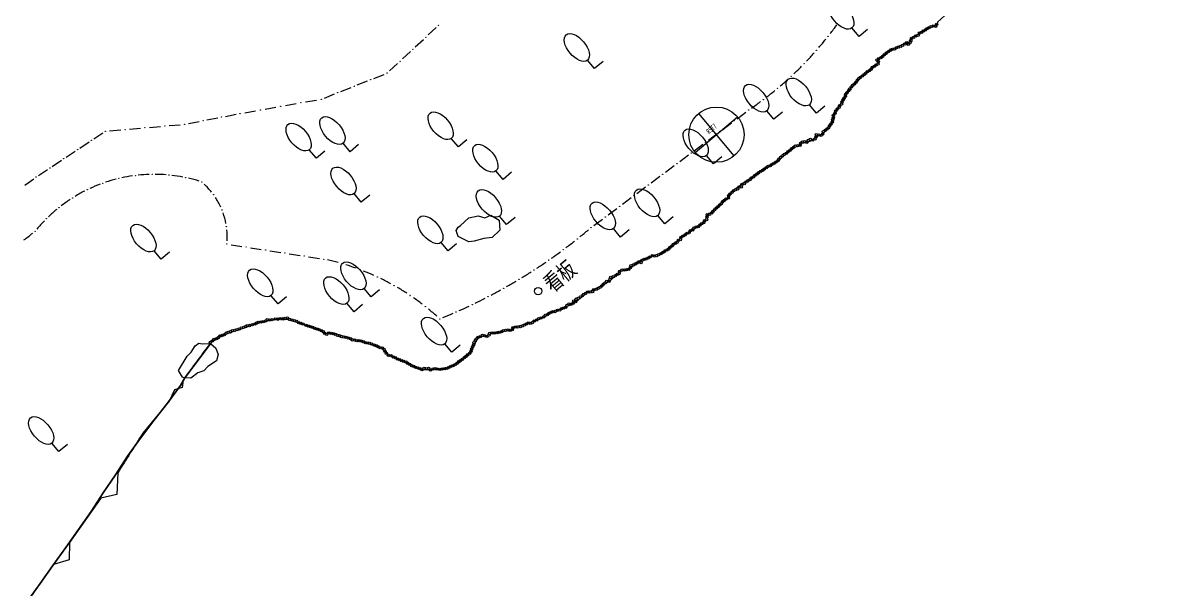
# Model space of a CAD drawing. Header units: metres. Extents: x -10443 to -4073, y -33280 to -26846.
# Drawn here: x -7285.2 to -7232.8, y -29082.1 to -29056.5 of the extents above; entities that cross this region are included whole.
import ezdxf
from ezdxf.enums import TextEntityAlignment as Align

# ---------------------------------------------------------------- set-up
doc = ezdxf.new("R2010")
doc.units = ezdxf.units.M
doc.header["$MEASUREMENT"] = 0
doc.linetypes.add('CONTINUOUS_1', pattern=[0])
doc.linetypes.add('CONTINUOUS_2', pattern=[0])
doc.layers.add('R6護岸構造(不明)', color=224, linetype='CONTINUOUS')
doc.layers.add('R6護岸構造(石組・玉石空洞有)', color=4, linetype='CONTINUOUS')
for name, color, linetype, lineweight in [('園路', 241, 'CONTINUOUS_2', 18), ('基準点', 254, 'CONTINUOUS_2', 18), ('木', 254, 'CONTINUOUS_2', 18), ('木材', 241, 'CONTINUOUS_2', 18), ('構造物', 241, 'CONTINUOUS_2', 18), ('石', 241, 'CONTINUOUS_2', 18), ('護岸', 241, 'CONTINUOUS_2', 18)]:
    doc.layers.add(name, color=color, linetype=linetype, lineweight=lineweight)
doc.layers.add('非表示', color=7, linetype='CONTINUOUS', lineweight=0, plot=False)
doc.styles.add('MS Gothic', font='MS Gothic.ttf')

msp = doc.modelspace()

# ---------------------------------------------------------------- hatches: boundary and pattern name
at = {"layer": '園路', "linetype": 'CONTINUOUS_1', "lineweight": 18}
for points in [[(-7266.358, -29056.585, 1), (-7266.373, -29056.585, 1)], [(-7266.941, -29057.127, 1), (-7266.956, -29057.127, 1)], [(-7248.734, -29057.093, 1), (-7248.749, -29057.093, 1)], [(-7267.525, -29057.67, 1), (-7267.54, -29057.67, 1)], [(-7249.26, -29057.722, 1), (-7249.275, -29057.722, 1)], [(-7268.108, -29058.213, 1), (-7268.123, -29058.213, 1)], [(-7249.818, -29058.324, 1), (-7249.833, -29058.324, 1)], [(-7268.691, -29058.755, 1), (-7268.706, -29058.755, 1)], [(-7250.405, -29058.897, 1), (-7250.42, -29058.897, 1)], [(-7270.182, -29059.345, 1), (-7270.197, -29059.345, 1)], [(-7269.436, -29059.05, 1), (-7269.451, -29059.05, 1)], [(-7251.02, -29059.439, 1), (-7251.035, -29059.439, 1)], [(-7271.672, -29059.935, 1), (-7271.687, -29059.935, 1)], [(-7270.927, -29059.64, 1), (-7270.942, -29059.64, 1)], [(-7251.662, -29059.95, 1), (-7251.677, -29059.95, 1)], [(-7274.43, -29060.423, 1), (-7274.445, -29060.423, 1)], [(-7273.511, -29060.26, 1), (-7273.526, -29060.26, 1)], [(-7272.592, -29060.098, 1), (-7272.607, -29060.098, 1)], [(-7252.329, -29060.428, 1), (-7252.344, -29060.428, 1)], [(-7277.853, -29061.07, 1), (-7277.868, -29061.07, 1)], [(-7277.018, -29060.908, 1), (-7277.033, -29060.908, 1)], [(-7276.184, -29060.747, 1), (-7276.199, -29060.747, 1)], [(-7275.349, -29060.586, 1), (-7275.364, -29060.586, 1)], [(-7252.977, -29060.912, 1), (-7252.992, -29060.912, 1)], [(-7281.449, -29061.386, 1), (-7281.464, -29061.386, 1)], [(-7280.55, -29061.307, 1), (-7280.565, -29061.307, 1)], [(-7279.651, -29061.228, 1), (-7279.666, -29061.228, 1)], [(-7278.752, -29061.149, 1), (-7278.767, -29061.149, 1)], [(-7253.626, -29061.396, 1), (-7253.641, -29061.396, 1)], [(-7282.074, -29061.801, 1), (-7282.089, -29061.801, 1)], [(-7254.275, -29061.879, 1), (-7254.29, -29061.879, 1)], [(-7283.326, -29062.63, 1), (-7283.341, -29062.63, 1)], [(-7282.7, -29062.216, 1), (-7282.715, -29062.216, 1)], [(-7254.924, -29062.363, 1), (-7254.939, -29062.363, 1)], [(-7283.952, -29063.045, 1), (-7283.967, -29063.045, 1)], [(-7255.573, -29062.847, 1), (-7255.588, -29062.847, 1)], [(-7284.578, -29063.46, 1), (-7284.593, -29063.46, 1)], [(-7280.83, -29063.523, 1), (-7280.845, -29063.523, 1)], [(-7280.081, -29063.389, 1), (-7280.096, -29063.389, 1)], [(-7279.323, -29063.337, 1), (-7279.338, -29063.337, 1)], [(-7278.564, -29063.369, 1), (-7278.579, -29063.369, 1)], [(-7277.813, -29063.484, 1), (-7277.828, -29063.484, 1)], [(-7277.078, -29063.681, 1), (-7277.093, -29063.681, 1)], [(-7256.221, -29063.331, 1), (-7256.236, -29063.331, 1)], [(-7282.259, -29064.032, 1), (-7282.274, -29064.032, 1)], [(-7281.558, -29063.738, 1), (-7281.573, -29063.738, 1)], [(-7256.87, -29063.815, 1), (-7256.885, -29063.815, 1)], [(-7282.924, -29064.401, 1), (-7282.939, -29064.401, 1)], [(-7276.547, -29064.259, 1), (-7276.562, -29064.259, 1)], [(-7257.519, -29064.299, 1), (-7257.534, -29064.299, 1)], [(-7283.544, -29064.841, 1), (-7283.559, -29064.841, 1)], [(-7276.168, -29064.946, 1), (-7276.183, -29064.946, 1)], [(-7258.817, -29065.266, 1), (-7258.832, -29065.266, 1)], [(-7258.168, -29064.782, 1), (-7258.183, -29064.782, 1)], [(-7284.112, -29065.346, 1), (-7284.127, -29065.346, 1)], [(-7275.964, -29065.705, 1), (-7275.979, -29065.705, 1)], [(-7259.466, -29065.75, 1), (-7259.481, -29065.75, 1)], [(-7284.621, -29065.91, 1), (-7284.636, -29065.91, 1)], [(-7260.085, -29066.26, 1), (-7260.1, -29066.26, 1)], [(-7275.947, -29066.49, 1), (-7275.962, -29066.49, 1)], [(-7275.07, -29066.627, 1), (-7275.085, -29066.627, 1)], [(-7274.193, -29066.764, 1), (-7274.208, -29066.764, 1)], [(-7260.721, -29066.749, 1), (-7260.736, -29066.749, 1)], [(-7273.315, -29066.901, 1), (-7273.33, -29066.901, 1)], [(-7272.438, -29067.038, 1), (-7272.453, -29067.038, 1)], [(-7271.561, -29067.175, 1), (-7271.576, -29067.175, 1)], [(-7261.373, -29067.218, 1), (-7261.388, -29067.218, 1)], [(-7270.732, -29067.38, 1), (-7270.747, -29067.38, 1)], [(-7269.922, -29067.649, 1), (-7269.937, -29067.649, 1)], [(-7262.039, -29067.665, 1), (-7262.054, -29067.665, 1)], [(-7269.135, -29067.98, 1), (-7269.15, -29067.98, 1)], [(-7268.375, -29068.371, 1), (-7268.39, -29068.371, 1)], [(-7262.72, -29068.091, 1), (-7262.735, -29068.091, 1)], [(-7267.649, -29068.819, 1), (-7267.664, -29068.819, 1)], [(-7264.121, -29068.874, 1), (-7264.136, -29068.874, 1)], [(-7263.414, -29068.494, 1), (-7263.429, -29068.494, 1)], [(-7266.959, -29069.321, 1), (-7266.974, -29069.321, 1)], [(-7264.839, -29069.232, 1), (-7264.854, -29069.232, 1)], [(-7266.309, -29069.876, 1), (-7266.324, -29069.876, 1)], [(-7265.569, -29069.566, 1), (-7265.584, -29069.566, 1)]]:
    msp.add_hatch(color=256, dxfattribs=at).paths.add_polyline_path(points, flags=0)

# ---------------------------------------------------------------- linework, layer by layer
at = {"layer": 'R6護岸構造(不明)', "linetype": 'ByBlock'}
msp.add_lwpolyline([(-7289.956, -29090.171), (-7289.45, -29089.308), (-7288.972, -29088.43), (-7288.408, -29087.604), (-7287.844, -29086.778), (-7287.274, -29085.956), (-7286.703, -29085.136), (-7286.131, -29084.315), (-7285.558, -29083.496), (-7284.984, -29082.677), (-7284.408, -29081.859), (-7283.826, -29081.047), (-7283.246, -29080.232), (-7282.666, -29079.417), (-7282.098, -29078.594), (-7281.55, -29077.758), (-7280.989, -29076.93), (-7280.442, -29076.093), (-7279.854, -29075.284), (-7279.261, -29074.479), (-7278.635, -29073.699), (-7278.045, -29072.891), (-7277.855, -29072.544)], dxfattribs=at)
at = {"layer": 'R6護岸構造(石組・玉石空洞有)', "linetype": 'ByBlock'}
msp.add_lwpolyline([(-7277.855, -29072.544), (-7277.252, -29071.747), (-7276.71, -29071.023)], dxfattribs=at)
at = {"layer": '園路', "linetype": 'CONTINUOUS_1', "lineweight": 18}
for p, q in [((-7266.84, -29057.026), (-7266.474, -29056.686)), ((-7267.424, -29057.569), (-7267.057, -29057.228)), ((-7268.007, -29058.112), (-7267.641, -29057.771)), ((-7268.59, -29058.654), (-7268.224, -29058.314)), ((-7269.304, -29058.995), (-7268.839, -29058.811)), ((-7270.794, -29059.585), (-7270.329, -29059.401)), ((-7270.049, -29059.29), (-7269.584, -29059.106)), ((-7272.386, -29060.06), (-7271.893, -29059.973)), ((-7271.54, -29059.88), (-7271.075, -29059.696)), ((-7275.143, -29060.548), (-7274.651, -29060.461)), ((-7274.224, -29060.385), (-7273.732, -29060.298)), ((-7273.305, -29060.223), (-7272.812, -29060.135)), ((-7252.861, -29060.819), (-7252.46, -29060.52)), ((-7277.688, -29061.036), (-7277.198, -29060.942)), ((-7276.854, -29060.875), (-7276.363, -29060.78)), ((-7276.019, -29060.714), (-7275.528, -29060.619)), ((-7253.51, -29061.303), (-7253.109, -29061.004)), ((-7281.977, -29061.732), (-7281.561, -29061.455)), ((-7281.256, -29061.368), (-7280.758, -29061.325)), ((-7280.357, -29061.289), (-7279.859, -29061.245)), ((-7279.458, -29061.21), (-7278.96, -29061.166)), ((-7278.559, -29061.131), (-7278.061, -29061.087)), ((-7254.159, -29061.787), (-7253.758, -29061.488)), ((-7282.603, -29062.146), (-7282.186, -29061.87)), ((-7254.807, -29062.271), (-7254.407, -29061.972)), ((-7283.229, -29062.561), (-7282.812, -29062.285)), ((-7255.456, -29062.755), (-7255.055, -29062.456)), ((-7284.48, -29063.391), (-7284.064, -29063.114)), ((-7283.855, -29062.976), (-7283.438, -29062.7)), ((-7256.105, -29063.238), (-7255.704, -29062.94)), ((-7285.098, -29063.829), (-7284.692, -29063.537)), ((-7256.754, -29063.722), (-7256.353, -29063.423)), ((-7257.403, -29064.206), (-7257.002, -29063.907)), ((-7258.051, -29064.69), (-7257.651, -29064.391)), ((-7258.7, -29065.174), (-7258.299, -29064.875)), ((-7259.349, -29065.658), (-7258.948, -29065.359)), ((-7275.763, -29066.52), (-7275.269, -29066.597)), ((-7274.886, -29066.657), (-7274.392, -29066.734)), ((-7274.009, -29066.794), (-7273.515, -29066.871)), ((-7273.131, -29066.931), (-7272.637, -29067.008)), ((-7272.254, -29067.068), (-7271.76, -29067.145))]:
    msp.add_line(p, q, dxfattribs=at)
for centre in [(-7266.366, -29056.585), (-7266.949, -29057.127), (-7248.742, -29057.093), (-7267.532, -29057.67), (-7249.268, -29057.722), (-7268.115, -29058.213), (-7249.825, -29058.324), (-7268.698, -29058.755), (-7250.412, -29058.897), (-7270.189, -29059.345), (-7269.444, -29059.05), (-7251.028, -29059.439), (-7271.68, -29059.935), (-7270.935, -29059.64), (-7251.669, -29059.95), (-7274.437, -29060.423), (-7273.518, -29060.26), (-7272.599, -29060.098), (-7252.336, -29060.428), (-7277.86, -29061.07), (-7277.026, -29060.908), (-7276.191, -29060.747), (-7275.357, -29060.586), (-7252.985, -29060.912), (-7281.456, -29061.386), (-7280.557, -29061.307), (-7279.658, -29061.228), (-7278.759, -29061.149), (-7253.634, -29061.396), (-7282.082, -29061.801), (-7254.283, -29061.879), (-7283.333, -29062.63), (-7282.708, -29062.216), (-7254.931, -29062.363), (-7283.959, -29063.045), (-7255.58, -29062.847), (-7284.585, -29063.46), (-7280.837, -29063.523), (-7280.089, -29063.389), (-7279.331, -29063.337), (-7278.571, -29063.369), (-7277.82, -29063.484), (-7277.086, -29063.681), (-7256.229, -29063.331), (-7282.267, -29064.032), (-7281.566, -29063.738), (-7256.878, -29063.815), (-7282.931, -29064.401), (-7276.554, -29064.259), (-7257.527, -29064.299), (-7283.551, -29064.841), (-7276.175, -29064.946), (-7258.824, -29065.266), (-7258.175, -29064.782), (-7284.119, -29065.346), (-7275.972, -29065.705), (-7259.473, -29065.75), (-7284.629, -29065.91), (-7260.093, -29066.26), (-7275.955, -29066.49), (-7275.078, -29066.627), (-7274.2, -29066.764), (-7260.729, -29066.749), (-7273.323, -29066.901), (-7272.446, -29067.038), (-7271.568, -29067.175), (-7261.381, -29067.218), (-7270.74, -29067.38), (-7269.929, -29067.649), (-7262.047, -29067.665), (-7269.142, -29067.98), (-7268.383, -29068.371), (-7262.728, -29068.091), (-7267.656, -29068.819), (-7264.128, -29068.874), (-7263.422, -29068.494), (-7266.966, -29069.321), (-7264.847, -29069.232), (-7266.317, -29069.876), (-7265.577, -29069.566)]:
    msp.add_circle(centre, 0.0075, dxfattribs=at)
for centre, radius, start, end in [((-7261.454, -29046.996), 16.234, 322.1079, 323.8725), ((-7261.454, -29046.996), 16.234, 319.2126, 320.9773), ((-7261.454, -29046.996), 16.234, 316.3174, 318.082), ((-7261.454, -29046.996), 16.234, 313.4221, 315.1868), ((-7261.454, -29046.996), 16.234, 310.5269, 312.2915), ((-7261.454, -29046.996), 16.234, 307.6316, 309.3963), ((-7261.454, -29046.996), 16.234, 304.7364, 306.501), ((-7279.242, -29070.261), 6.924, 104.3942, 108.5316), ((-7279.242, -29070.261), 6.924, 98.1021, 102.2395), ((-7279.242, -29070.261), 6.924, 91.8101, 95.9474), ((-7279.242, -29070.261), 6.924, 85.518, 89.6553), ((-7279.242, -29070.261), 6.924, 79.2259, 83.3633), ((-7279.242, -29070.261), 6.924, 72.9339, 77.0712), ((-7279.242, -29070.261), 6.924, 116.9784, 121.1157), ((-7279.242, -29070.261), 6.924, 110.6863, 114.8236), ((-7279.207, -29066.167), 3.268, 38.2477, 47.0134), ((-7279.242, -29070.261), 6.924, 123.2704, 127.4078), ((-7279.207, -29066.167), 3.268, 24.4484, 33.214), ((-7279.242, -29070.261), 6.924, 129.5625, 133.6998), ((-7279.207, -29066.167), 3.268, 10.6491, 19.4147), ((-7279.242, -29070.261), 6.924, 135.8546, 139.9919), ((-7308.684, -29035.478), 38.792, 307.3799, 308.1184), ((-7279.207, -29066.167), 3.268, 356.8497, 5.6154), ((-7275.52, -29046.87), 24.778, 308.8568, 310.013), ((-7275.52, -29046.87), 24.778, 305.1449, 306.3011), ((-7275.52, -29046.87), 24.778, 307.0009, 308.1571), ((-7273.811, -29077.992), 11.047, 74.7735, 77.3668), ((-7275.52, -29046.87), 24.778, 303.289, 304.4452), ((-7273.811, -29077.992), 11.047, 70.3443, 72.9375), ((-7273.811, -29077.992), 11.047, 65.915, 68.5083), ((-7275.52, -29046.87), 24.778, 301.4331, 302.5892), ((-7273.811, -29077.992), 11.047, 61.4858, 64.079), ((-7275.52, -29046.87), 24.778, 299.5771, 300.7333), ((-7273.811, -29077.992), 11.047, 57.0565, 59.6498), ((-7273.811, -29077.992), 11.047, 52.6273, 55.2205), ((-7275.52, -29046.87), 24.778, 297.7212, 298.8774), ((-7273.811, -29077.992), 11.047, 48.198, 50.7913), ((-7275.52, -29046.87), 24.778, 294.0093, 295.1655), ((-7275.52, -29046.87), 24.778, 295.8653, 297.0214), ((-7275.52, -29046.87), 24.778, 292.1534, 293.3095)]:
    msp.add_arc(centre, radius, start, end, dxfattribs=at)
at = {"layer": '基準点', "linetype": 'CONTINUOUS_2', "lineweight": 18}
for p, q in [((-7254.752, -29062.344), (-7252.837, -29060.737)), ((-7252.991, -29062.498), (-7254.598, -29060.583))]:
    msp.add_line(p, q, dxfattribs=at)
msp.add_circle((-7253.794, -29061.541), 1.25, dxfattribs=at)
at = {"layer": '木', "linetype": 'CONTINUOUS_1', "lineweight": 18}
for p, q in [((-7247.337, -29057.093), (-7247.659, -29056.71)), ((-7246.954, -29056.772), (-7247.337, -29057.093)), ((-7259.31, -29058.549), (-7259.631, -29058.166)), ((-7258.927, -29058.228), (-7259.31, -29058.549)), ((-7251.193, -29060.844), (-7251.515, -29060.461)), ((-7250.81, -29060.523), (-7251.193, -29060.844)), ((-7249.264, -29060.566), (-7249.586, -29060.183)), ((-7248.881, -29060.245), (-7249.264, -29060.566)), ((-7270.371, -29062.311), (-7270.693, -29061.928)), ((-7269.988, -29061.99), (-7270.371, -29062.311)), ((-7265.471, -29062.093), (-7265.793, -29061.71)), ((-7265.088, -29061.772), (-7265.471, -29062.093)), ((-7271.899, -29062.605), (-7272.221, -29062.222)), ((-7271.516, -29062.284), (-7271.899, -29062.605)), ((-7253.93, -29062.867), (-7254.251, -29062.484)), ((-7253.547, -29062.545), (-7253.93, -29062.867)), ((-7263.45, -29063.564), (-7263.772, -29063.181)), ((-7263.067, -29063.243), (-7263.45, -29063.564)), ((-7269.869, -29064.593), (-7270.19, -29064.21)), ((-7269.486, -29064.271), (-7269.869, -29064.593)), ((-7263.289, -29065.607), (-7263.61, -29065.224)), ((-7256.13, -29065.581), (-7256.452, -29065.198)), ((-7255.747, -29065.259), (-7256.13, -29065.581)), ((-7262.906, -29065.286), (-7263.289, -29065.607)), ((-7258.134, -29066.173), (-7258.456, -29065.79)), ((-7257.751, -29065.852), (-7258.134, -29066.173)), ((-7278.924, -29067.176), (-7279.245, -29066.793)), ((-7265.938, -29066.801), (-7266.259, -29066.418)), ((-7265.555, -29066.48), (-7265.938, -29066.801)), ((-7278.541, -29066.855), (-7278.924, -29067.176)), ((-7273.636, -29069.202), (-7273.957, -29068.819)), ((-7273.252, -29068.881), (-7273.636, -29069.202)), ((-7269.422, -29068.887), (-7269.743, -29068.504)), ((-7269.039, -29068.566), (-7269.422, -29068.887)), ((-7270.193, -29069.555), (-7270.515, -29069.172)), ((-7269.81, -29069.233), (-7270.193, -29069.555)), ((-7265.769, -29071.39), (-7266.091, -29071.006)), ((-7265.386, -29071.068), (-7265.769, -29071.39)), ((-7283.553, -29075.888), (-7283.874, -29075.505)), ((-7283.17, -29075.566), (-7283.553, -29075.888))]:
    msp.add_line(p, q, dxfattribs=at)
for centre in [(-7248.141, -29056.136), (-7260.113, -29057.592), (-7250.068, -29059.608), (-7251.997, -29059.887), (-7266.275, -29061.135), (-7272.703, -29061.648), (-7271.175, -29061.354), (-7254.733, -29061.909), (-7264.254, -29062.606), (-7270.672, -29063.635), (-7264.093, -29064.65), (-7256.934, -29064.623), (-7258.938, -29065.216), (-7266.742, -29065.844), (-7279.728, -29066.219), (-7270.225, -29067.93), (-7274.439, -29068.245), (-7270.997, -29068.597), (-7266.573, -29070.432), (-7284.356, -29074.93)]:
    msp.add_ellipse(centre, major_axis=(-0.482, 0.575), ratio=0.533333, dxfattribs=at)
at = {"layer": '木材', "linetype": 'CONTINUOUS_2', "lineweight": 18}
for centre in [(-7244.603, -29056.945), (-7244.511, -29056.902), (-7244.435, -29056.843), (-7244.341, -29056.798), (-7244.271, -29056.735), (-7244.173, -29056.695), (-7244.08, -29056.647), (-7243.983, -29056.624), (-7243.874, -29056.629), (-7243.821, -29056.546), (-7245.267, -29057.438), (-7245.184, -29057.369), (-7245.111, -29057.448), (-7245.028, -29057.373), (-7244.996, -29057.278), (-7244.965, -29057.177), (-7244.861, -29057.138), (-7244.771, -29057.071), (-7244.666, -29057.041), (-7246.268, -29057.996), (-7246.195, -29057.915), (-7246.101, -29057.85), (-7246.009, -29057.78), (-7245.929, -29057.715), (-7245.828, -29057.681), (-7245.735, -29057.657), (-7245.644, -29057.596), (-7245.544, -29057.568), (-7245.455, -29057.541), (-7245.362, -29057.495), (-7246.738, -29058.496), (-7246.644, -29058.442), (-7246.568, -29058.384), (-7246.526, -29058.158), (-7246.48, -29058.347), (-7246.472, -29058.24), (-7246.446, -29058.102), (-7246.348, -29058.049), (-7247.363, -29059.005), (-7247.279, -29058.945), (-7247.184, -29058.887), (-7247.117, -29058.83), (-7247.047, -29058.762), (-7246.97, -29058.691), (-7246.878, -29058.642), (-7246.804, -29058.576), (-7247.812, -29059.541), (-7247.757, -29059.467), (-7247.691, -29059.381), (-7247.621, -29059.31), (-7247.551, -29059.24), (-7247.478, -29059.165), (-7247.422, -29059.08), (-7248.115, -29060.062), (-7248.061, -29059.974), (-7248.017, -29059.89), (-7247.965, -29059.802), (-7247.941, -29059.707), (-7247.878, -29059.631), (-7248.427, -29060.571), (-7248.396, -29060.472), (-7248.327, -29060.385), (-7248.249, -29060.309), (-7248.21, -29060.226), (-7248.13, -29060.157), (-7248.673, -29061.131), (-7248.609, -29061.054), (-7248.55, -29060.964), (-7248.526, -29060.864), (-7248.509, -29060.763), (-7248.496, -29060.657), (-7249.285, -29061.649), (-7249.277, -29061.542), (-7249.168, -29061.559), (-7249.061, -29061.573), (-7248.982, -29061.507), (-7248.955, -29061.397), (-7248.866, -29061.348), (-7248.796, -29061.284), (-7248.711, -29061.216), (-7250.386, -29062.177), (-7250.303, -29062.116), (-7250.22, -29062.054), (-7250.121, -29062.037), (-7250.015, -29062.022), (-7249.985, -29061.927), (-7249.9, -29061.875), (-7249.808, -29061.858), (-7249.703, -29061.887), (-7249.633, -29061.797), (-7249.537, -29061.749), (-7249.437, -29061.78), (-7249.337, -29061.73), (-7250.962, -29062.643), (-7250.887, -29062.563), (-7250.805, -29062.498), (-7250.718, -29062.436), (-7250.628, -29062.387), (-7250.553, -29062.313), (-7250.467, -29062.248), (-7251.792, -29063.203), (-7251.703, -29063.147), (-7251.62, -29063.09), (-7251.532, -29063.039), (-7251.455, -29062.979), (-7251.354, -29062.942), (-7251.284, -29062.877), (-7251.19, -29062.839), (-7251.102, -29062.782), (-7251.013, -29062.723), (-7252.539, -29063.75), (-7252.455, -29063.688), (-7252.37, -29063.629), (-7252.279, -29063.569), (-7252.214, -29063.502), (-7252.12, -29063.45), (-7252.047, -29063.375), (-7251.962, -29063.313), (-7251.876, -29063.259), (-7253.174, -29064.228), (-7253.095, -29064.154), (-7253.017, -29064.076), (-7252.922, -29064.027), (-7252.831, -29063.995), (-7252.774, -29063.905), (-7252.67, -29063.904), (-7252.642, -29063.794), (-7253.721, -29064.793), (-7253.652, -29064.722), (-7253.567, -29064.658), (-7253.515, -29064.575), (-7253.434, -29064.515), (-7253.361, -29064.449), (-7253.259, -29064.404), (-7253.247, -29064.302), (-7254.221, -29065.27), (-7254.21, -29065.168), (-7254.103, -29065.138), (-7254.008, -29065.085), (-7253.943, -29065.004), (-7253.869, -29064.932), (-7253.797, -29064.86), (-7254.867, -29065.847), (-7254.807, -29065.767), (-7254.719, -29065.722), (-7254.62, -29065.7), (-7254.542, -29065.635), (-7254.467, -29065.562), (-7254.374, -29065.525), (-7254.332, -29065.429), (-7254.235, -29065.382), (-7255.523, -29066.324), (-7255.428, -29066.294), (-7255.397, -29066.192), (-7255.31, -29066.124), (-7255.21, -29066.074), (-7255.122, -29066.007), (-7255.031, -29065.968), (-7254.968, -29065.887), (-7256.216, -29066.871), (-7256.14, -29066.813), (-7256.037, -29066.766), (-7255.954, -29066.717), (-7255.892, -29066.638), (-7255.809, -29066.579), (-7255.738, -29066.51), (-7255.656, -29066.451), (-7255.572, -29066.415), (-7257.472, -29067.4), (-7257.387, -29067.352), (-7257.306, -29067.284), (-7257.208, -29067.33), (-7257.161, -29067.231), (-7257.079, -29067.183), (-7256.975, -29067.166), (-7256.896, -29067.119), (-7256.8, -29067.077), (-7256.7, -29067.022), (-7256.601, -29067.03), (-7256.507, -29067.014), (-7256.407, -29066.974), (-7256.299, -29066.932), (-7258.368, -29067.916), (-7258.286, -29067.856), (-7258.21, -29067.827), (-7258.171, -29067.724), (-7258.07, -29067.671), (-7257.961, -29067.669), (-7257.863, -29067.648), (-7257.766, -29067.64), (-7257.689, -29067.563), (-7257.661, -29067.464), (-7257.561, -29067.445), (-7259.061, -29068.447), (-7258.987, -29068.383), (-7258.914, -29068.315), (-7258.838, -29068.258), (-7258.756, -29068.185), (-7258.661, -29068.182), (-7258.609, -29068.094), (-7258.575, -29067.998), (-7258.464, -29067.968), (-7260.146, -29068.986), (-7260.047, -29068.955), (-7259.96, -29068.882), (-7259.863, -29068.833), (-7259.801, -29068.76), (-7259.706, -29068.719), (-7259.62, -29068.662), (-7259.507, -29068.659), (-7259.401, -29068.648), (-7259.347, -29068.555), (-7259.234, -29068.546), (-7259.153, -29068.5), (-7260.99, -29069.493), (-7260.882, -29069.477), (-7260.802, -29069.42), (-7260.702, -29069.385), (-7260.612, -29069.353), (-7260.552, -29069.264), (-7260.47, -29069.199), (-7260.374, -29069.226), (-7260.288, -29069.169), (-7260.248, -29069.064), (-7260.162, -29069.091), (-7274.416, -29070.025), (-7274.302, -29070.003), (-7274.196, -29069.973), (-7274.123, -29069.907), (-7274.026, -29069.934), (-7273.908, -29069.92), (-7273.758, -29069.888), (-7273.634, -29069.89), (-7273.525, -29069.869), (-7273.424, -29069.876), (-7273.309, -29069.86), (-7273.213, -29069.833), (-7273.13, -29069.905), (-7273, -29069.935), (-7272.896, -29069.963), (-7272.792, -29069.991), (-7262.042, -29069.975), (-7261.93, -29069.932), (-7261.841, -29069.869), (-7261.729, -29069.833), (-7261.617, -29069.792), (-7261.543, -29069.72), (-7261.445, -29069.686), (-7261.371, -29069.632), (-7261.287, -29069.576), (-7261.189, -29069.555), (-7261.091, -29069.543), (-7275.99, -29070.525), (-7275.889, -29070.485), (-7275.791, -29070.464), (-7275.701, -29070.417), (-7275.596, -29070.393), (-7275.494, -29070.361), (-7275.389, -29070.331), (-7275.297, -29070.287), (-7275.194, -29070.256), (-7275.105, -29070.223), (-7275.03, -29070.18), (-7274.926, -29070.178), (-7274.797, -29070.138), (-7274.681, -29070.105), (-7274.598, -29070.07), (-7274.528, -29070.04), (-7272.701, -29070.048), (-7272.605, -29070.083), (-7272.5, -29070.109), (-7272.37, -29070.165), (-7272.271, -29070.197), (-7272.167, -29070.226), (-7272.074, -29070.263), (-7271.976, -29070.299), (-7271.866, -29070.331), (-7271.776, -29070.369), (-7271.676, -29070.407), (-7271.588, -29070.456), (-7271.521, -29070.538), (-7271.343, -29070.517), (-7271.234, -29070.534), (-7271.139, -29070.544), (-7264.054, -29070.531), (-7263.952, -29070.516), (-7263.835, -29070.511), (-7263.73, -29070.508), (-7263.628, -29070.483), (-7263.518, -29070.46), (-7263.435, -29070.417), (-7263.334, -29070.399), (-7263.225, -29070.386), (-7263.13, -29070.394), (-7263.038, -29070.367), (-7263.005, -29070.274), (-7262.879, -29070.252), (-7262.769, -29070.252), (-7262.668, -29070.234), (-7262.583, -29070.199), (-7262.486, -29070.155), (-7262.394, -29070.114), (-7262.314, -29070.067), (-7262.223, -29070.083), (-7262.12, -29070.042), (-7276.693, -29070.935), (-7276.607, -29070.878), (-7276.537, -29070.811), (-7276.419, -29070.78), (-7276.343, -29070.733), (-7276.259, -29070.656), (-7276.167, -29070.63), (-7276.066, -29070.595), (-7271.432, -29070.583), (-7271.043, -29070.575), (-7270.947, -29070.623), (-7270.861, -29070.641), (-7270.764, -29070.677), (-7270.66, -29070.696), (-7270.559, -29070.711), (-7270.461, -29070.747), (-7270.356, -29070.768), (-7270.272, -29070.831), (-7270.171, -29070.839), (-7270.071, -29070.86), (-7269.968, -29070.866), (-7269.883, -29070.885), (-7269.776, -29070.913), (-7269.679, -29070.948), (-7269.576, -29070.969), (-7269.487, -29070.989), (-7269.398, -29071.021), (-7269.296, -29071.056), (-7269.194, -29071.085), (-7264.786, -29071.039), (-7264.759, -29070.953), (-7264.702, -29070.871), (-7264.658, -29070.783), (-7264.58, -29070.711), (-7264.48, -29070.677), (-7264.384, -29070.626), (-7264.293, -29070.632), (-7264.185, -29070.661), (-7264.094, -29070.609), (-7269.106, -29071.135), (-7269.015, -29071.175), (-7268.915, -29071.19), (-7268.84, -29071.256), (-7268.794, -29071.34), (-7268.728, -29071.434), (-7268.64, -29071.521), (-7268.53, -29071.541), (-7268.419, -29071.601), (-7265.128, -29071.567), (-7265.055, -29071.505), (-7264.958, -29071.44), (-7264.899, -29071.34), (-7264.873, -29071.24), (-7264.827, -29071.134), (-7268.328, -29071.64), (-7268.232, -29071.696), (-7268.134, -29071.724), (-7268.038, -29071.767), (-7267.943, -29071.796), (-7267.851, -29071.833), (-7267.767, -29071.889), (-7267.683, -29071.941), (-7267.592, -29071.99), (-7267.498, -29072.029), (-7267.407, -29072.069), (-7267.307, -29072.103), (-7267.211, -29072.129), (-7267.033, -29072.121), (-7266.924, -29072.13), (-7266.824, -29072.122), (-7266.532, -29072.129), (-7265.996, -29072.117), (-7265.903, -29072.074), (-7265.808, -29072.028), (-7265.721, -29071.991), (-7265.619, -29071.955), (-7265.534, -29071.89), (-7265.466, -29071.822), (-7265.379, -29071.769), (-7265.296, -29071.704), (-7265.204, -29071.638), (-7267.121, -29072.183), (-7266.735, -29072.191), (-7266.625, -29072.147), (-7266.44, -29072.147), (-7266.313, -29072.158), (-7266.194, -29072.148), (-7266.091, -29072.138)]:
    msp.add_circle(centre, 0.0535, dxfattribs=at)
at = {"layer": '構造物', "linetype": 'CONTINUOUS_2', "lineweight": 18}
msp.add_circle((-7261.866, -29068.619), 0.167, dxfattribs=at)
at = {"layer": '石', "linetype": 'CONTINUOUS_2', "lineweight": 18, "flags": 128}
msp.add_lwpolyline([(-7265.381, -29065.646), (-7264.994, -29065.311), (-7264.582, -29065.209), (-7264.278, -29065.299), (-7264.003, -29065.185), (-7263.628, -29065.411), (-7263.604, -29065.857), (-7263.938, -29066.191), (-7264.327, -29066.246), (-7264.763, -29066.358), (-7265.002, -29066.383), (-7265.489, -29066.156), (-7265.58, -29065.877), (-7265.49, -29065.732), (-7265.381, -29065.646)], dxfattribs=at)
msp.add_lwpolyline([(-7277.073, -29071.011), (-7276.686, -29070.998), (-7276.45, -29071.203), (-7276.342, -29071.49), (-7276.426, -29071.782), (-7276.817, -29072.036), (-7276.995, -29072.222), (-7277.26, -29072.323), (-7277.575, -29072.561), (-7277.887, -29072.542), (-7277.966, -29072.512), (-7278.135, -29072.209), (-7277.741, -29071.56), (-7277.567, -29071.388), (-7277.392, -29071.092), (-7277.22, -29070.98)], close=True, dxfattribs=at)
at = {"layer": '護岸', "lineweight": 18, "flags": 128}
msp.add_lwpolyline([(-7264.172, -29070.656, 0.029871), (-7264.577, -29070.705), (-7264.826, -29071.14, -0.04263), (-7264.967, -29071.454), (-7265.709, -29071.997), (-7266.082, -29072.14), (-7266.733, -29072.179), (-7267.122, -29072.186), (-7268.25, -29071.691, 0.064147), (-7268.651, -29071.509), (-7268.932, -29071.188), (-7269.538, -29071.007), (-7271.086, -29070.543), (-7271.352, -29070.545), (-7271.482, -29070.575), (-7271.762, -29070.371), (-7272.496, -29070.126, 0.030306), (-7273.167, -29069.927), (-7273.558, -29069.873), (-7274.422, -29070.045), (-7276.256, -29070.653), (-7276.642, -29070.918, 0.013808), (-7277.93, -29072.65), (-7277.978, -29072.977), (-7278.328, -29073.096), (-7278.567, -29073.599), (-7279.762, -29075.052, -0.002837), (-7280.886, -29076.84), (-7280.939, -29077.834), (-7281.655, -29077.996), (-7283.074, -29080.007), (-7283.091, -29080.788), (-7283.796, -29080.989), (-7284.112, -29081.426), (-7287.348, -29086.052), (-7289.059, -29088.584), (-7289.294, -29088.978), (-7289.672, -29089.627, 0.206193), (-7290.182, -29091.452), (-7291.405, -29092.09), (-7292.983, -29093.481), (-7293.191, -29093.97), (-7293.707, -29093.9), (-7294.477, -29094.51), (-7295.181, -29095.215), (-7295.912, -29095.199), (-7296.197, -29094.815), (-7297.878, -29094.593), (-7299.649, -29094.637), (-7300.513, -29094.55), (-7302.175, -29093.413), (-7303.631, -29092.032), (-7304.983, -29089.608), (-7305.755, -29088.806), (-7306.178, -29088.118), (-7307.391, -29086.975), (-7312.367, -29089.49), (-7311.593, -29090.668), (-7311.511, -29092.467), (-7310.449, -29094.204), (-7308.638, -29095.394), (-7309.019, -29096.193), (-7309.086, -29096.253), (-7309.19, -29096.568), (-7309.142, -29097.24), (-7309.059, -29097.776), (-7309.124, -29097.874), (-7309.11, -29098.112), (-7308.894, -29098.653), (-7308.767, -29099.161), (-7308.638, -29099.328), (-7308.526, -29099.462), (-7308.459, -29099.513), (-7308.402, -29099.52), (-7308.275, -29099.536), (-7308.335, -29099.946), (-7308, -29100.003), (-7307.91, -29100.44), (-7307.577, -29100.997), (-7307.254, -29101.493), (-7306.888, -29101.818), (-7306.568, -29101.851), (-7306.351, -29102.079), (-7305.622, -29103.28), (-7305.219, -29103.73), (-7304.755, -29104.682), (-7304.483, -29105.632), (-7304.188, -29107.409), (-7304.282, -29108.296, -0.05449), (-7304.405, -29108.932), (-7304.206, -29109.475), (-7303.83, -29109.944), (-7303.502, -29110.597), (-7303.372, -29110.944), (-7303.432, -29111.344), (-7303.663, -29112.177), (-7304.008, -29113.859), (-7304.232, -29114.972), (-7305.181, -29116.786), (-7305.868, -29117.559), (-7307.475, -29118.63), (-7308.566, -29119.153), (-7309.054, -29119.438), (-7309.667, -29119.866), (-7311.393, -29120.465), (-7311.348, -29120.609), (-7312.048, -29120.895), (-7312.755, -29121.05), (-7313.374, -29121.589), (-7314.872, -29122.216), (-7316.109, -29122.868), (-7316.504, -29122.892), (-7317.46, -29123.319), (-7318.977, -29123.459), (-7319.548, -29123.423), (-7319.718, -29123.525), (-7320.409, -29123.922), (-7320.692, -29124.183), (-7321.425, -29124.767), (-7321.695, -29124.83), (-7322.331, -29125.368), (-7323.078, -29125.898), (-7323.669, -29126.148), (-7324.183, -29126.2), (-7324.898, -29126.392, 0.053336), (-7327.001, -29126.712), (-7328.589, -29127.04), (-7328.863, -29127.189), (-7329.942, -29127.726), (-7330.975, -29128.483), (-7331.227, -29128.626, 0.163573), (-7333.68, -29129.319), (-7334.406, -29130.194), (-7334.841, -29130.373), (-7335.439, -29130.301), (-7335.702, -29130.431), (-7336.875, -29131.458), (-7338.326, -29132.226), (-7339.104, -29133.043), (-7340.269, -29134.175), (-7340.96, -29134.778), (-7341.37, -29135.289), (-7341.97, -29135.632), (-7342.547, -29135.813, -0.199454), (-7343.318, -29136.38), (-7344.037, -29137.223), (-7344.179, -29137.581), (-7344.47, -29137.881), (-7344.719, -29138.124), (-7345.462, -29138.73, 0.147138), (-7346.266, -29140.249), (-7346.268, -29140.864), (-7346.141, -29141.527), (-7345.844, -29142.694, 0.108193), (-7345.406, -29143.712), (-7344.77, -29144.27), (-7343.982, -29144.762), (-7343.13, -29145.157), (-7342.251, -29145.485), (-7339.771, -29146.442), (-7339.322, -29146.544), (-7336.48, -29147.355), (-7335.569, -29147.42), (-7333.303, -29147.832, -0.124988), (-7331.262, -29148.787), (-7330.492, -29149.573, 0.084508), (-7329.517, -29150.067), (-7328.905, -29150.276), (-7328.101, -29150.314, -0.048677), (-7327.568, -29150.24), (-7327.029, -29150.501), (-7326.493, -29150.805), (-7326.099, -29151.018), (-7324.522, -29151.443), (-7323.099, -29152.01, -0.110064), (-7321.915, -29152.828), (-7321.566, -29153.48), (-7321.278, -29153.861), (-7321.088, -29154.184), (-7320.735, -29154.479), (-7319.77, -29155.068), (-7319.796, -29155.682), (-7319.64, -29156.256, -0.097033), (-7318.469, -29157.576), (-7318.104, -29158.08), (-7317.712, -29159.36), (-7317.583, -29159.864), (-7317.385, -29160.009), (-7317.014, -29160.693), (-7317.02, -29162.096), (-7317.336, -29162.251), (-7317.772, -29162.738), (-7317.961, -29163.259, 0.533567), (-7318.778, -29164.68), (-7318.953, -29165.376, 0.085308), (-7318.016, -29167.884), (-7317.195, -29169.216), (-7317.066, -29169.789), (-7317.046, -29170.519, 0.243514), (-7316.337, -29172.516), (-7315.762, -29173.088), (-7315.527, -29173.614), (-7315.598, -29173.8), (-7315.682, -29174.027), (-7315.6, -29174.31), (-7315.383, -29174.612), (-7314.888, -29175.169), (-7314.759, -29175.778), (-7314.988, -29175.966), (-7315.011, -29176.571), (-7314.781, -29177.067), (-7314.607, -29177.56), (-7314.519, -29177.917), (-7314.51, -29178.254), (-7314.645, -29178.426), (-7314.907, -29178.705), (-7315.489, -29178.854), (-7315.97, -29179.138), (-7315.949, -29179.604), (-7315.432, -29180.772), (-7315.589, -29181.986), (-7316.108, -29182.452), (-7316.494, -29182.471), (-7316.863, -29182.727), (-7316.685, -29183.248), (-7317.62, -29183.452), (-7317.932, -29183.535), (-7318.14, -29183.957), (-7318.328, -29184.107), (-7318.437, -29184.241), (-7318.55, -29184.405), (-7318.608, -29184.519), (-7318.762, -29184.801), (-7318.972, -29185.644), (-7318.672, -29187.665), (-7312.116, -29189.976), (-7309.093, -29189.927), (-7306.734, -29188.546), (-7306.856, -29188.137), (-7306.122, -29187.398), (-7304.389, -29186.434), (-7303.498, -29186.019), (-7302.664, -29185.164), (-7301.409, -29184.464), (-7300.351, -29184.096), (-7299.972, -29184.342), (-7298.876, -29183.632), (-7298.808, -29182.925), (-7297.568, -29182.042), (-7296.713, -29182.196), (-7295.959, -29181.905), (-7295.038, -29181.251), (-7294.956, -29181.096), (-7294.359, -29180.169), (-7292.762, -29179.112), (-7290.712, -29177.528), (-7290.294, -29177.454), (-7289.588, -29177.687), (-7288.924, -29177.267), (-7288.414, -29176.714), (-7288.552, -29175.766), (-7287.711, -29175.017), (-7287.025, -29174.734), (-7286.348, -29175.089), (-7285.412, -29174.389), (-7285.052, -29174.126), (-7284.795, -29174.197), (-7283.955, -29173.481), (-7283.857, -29173.142), (-7283.044, -29172.402), (-7282.587, -29172.2), (-7281.716, -29171.353), (-7281.342, -29171.229), (-7280.612, -29171.59), (-7280.229, -29172.177), (-7280.213, -29172.491), (-7279.655, -29172.671), (-7279.414, -29171.713), (-7278.406, -29171.886), (-7278.122, -29172.789), (-7277.817, -29173.346), (-7277.046, -29173.416), (-7276.662, -29172.738), (-7274.358, -29174.248), (-7274.135, -29174.596), (-7273.63, -29174.766), (-7273.128, -29174.683), (-7272.137, -29174.807), (-7271.525, -29175.072), (-7271.199, -29175.525), (-7270.695, -29176.223), (-7268.35, -29177.43), (-7268.178, -29177.153), (-7267.546, -29177.369), (-7267.194, -29177.645), (-7266.933, -29178.009), (-7266.611, -29178.322), (-7266.535, -29178.41), (-7266.003, -29179.007), (-7265.731, -29179.202), (-7265.596, -29179.214), (-7265.446, -29179.368), (-7265.148, -29179.686), (-7263.768, -29181.185), (-7262.787, -29181.961), (-7262.582, -29182.029), (-7261.511, -29182.584), (-7261.156, -29182.601), (-7260.498, -29182.492), (-7260.095, -29182.25, -0.071739), (-7258.497, -29181.712), (-7257.861, -29182.29), (-7256.766, -29182.261), (-7256.191, -29181.944), (-7256.289, -29181.317), (-7257.362, -29180.736), (-7257.234, -29180.319), (-7256.68, -29179.763, -0.005668), (-7255.23, -29178.314), (-7254.371, -29177.426), (-7253.831, -29177.63), (-7253.515, -29177.486), (-7252.981, -29176.943), (-7252.82, -29176.608), (-7252.255, -29176.403), (-7251.738, -29175.995), (-7251.381, -29175.569, -0.003363), (-7251.343, -29175.33), (-7251.498, -29175.053), (-7250.225, -29174.08), (-7249.06, -29173.198), (-7248.048, -29172.569), (-7247.199, -29172.224, 0.029878), (-7245.868, -29171.836), (-7244.427, -29171.43), (-7242.211, -29170.394), (-7241.531, -29170.02), (-7240.418, -29169.609), (-7240.192, -29169.639), (-7239.957, -29170.233), (-7239.558, -29170.796), (-7238.762, -29170.498), (-7237.713, -29169.668), (-7236.182, -29168.037), (-7233.915, -29165.163), (-7233.984, -29164.61, -0.258163), (-7234.37, -29162.567), (-7234.087, -29161.959), (-7233.646, -29161.148, 0.065209), (-7232.489, -29158.454), (-7232.236, -29157.639), (-7231.557, -29156.269), (-7230.931, -29155.225), (-7230.05, -29154.358), (-7230.451, -29153.821), (-7230.003, -29152.873), (-7229.829, -29152.368), (-7229.534, -29151.819), (-7229.433, -29150.839), (-7229.063, -29150.151), (-7228.136, -29148.799), (-7227.706, -29147.888), (-7227.346, -29147.866), (-7226.945, -29147.422), (-7226.64, -29147.135), (-7226.701, -29146.783), (-7226.887, -29146.777), (-7228.764, -29144.77, -0.287103), (-7229.306, -29142.427), (-7229.053, -29141.606), (-7228.878, -29141.334), (-7228.124, -29140.547), (-7228.014, -29140.139), (-7227.753, -29139.98), (-7227.671, -29139.707), (-7227.53, -29139.561), (-7227.316, -29139.451), (-7226.364, -29139.093), (-7226.25, -29139.157), (-7226.134, -29139.207), (-7225.783, -29138.817), (-7225.153, -29138.689), (-7224.808, -29138.559), (-7224.539, -29138.418), (-7224.039, -29138.442), (-7223.884, -29138.323), (-7223.537, -29137.948), (-7223.017, -29137.704), (-7222.318, -29137.739), (-7221.973, -29137.823), (-7221.788, -29137.592), (-7221.441, -29137.365), (-7220.83, -29137.291), (-7220.451, -29137.224), (-7219.225, -29137.125), (-7219.125, -29137.014), (-7218.39, -29136.796), (-7217.508, -29136.73), (-7216.961, -29136.463), (-7216.295, -29136.457), (-7215.952, -29136.386), (-7215.547, -29136.511), (-7215.416, -29136.284), (-7214.847, -29136.067), (-7214.549, -29136.051), (-7213.833, -29135.896), (-7213.574, -29135.971), (-7213.188, -29135.894), (-7212.829, -29135.522), (-7212.31, -29135.293), (-7212.129, -29135.224), (-7211.932, -29135.25), (-7211.648, -29135.347), (-7211.547, -29135.282), (-7211.437, -29134.966), (-7210.93, -29134.649), (-7210.634, -29134.38), (-7210.056, -29134.11), (-7209.922, -29134.147), (-7209.701, -29134.143), (-7209.6, -29134.083), (-7209.458, -29133.651), (-7209.062, -29133.253), (-7208.899, -29133.192), (-7208.762, -29133.121), (-7208.674, -29132.637), (-7208.459, -29132.285), (-7208.276, -29132.22), (-7207.875, -29131.932), (-7207.659, -29131.158), (-7207.651, -29131.018), (-7207.358, -29130.762), (-7206.975, -29130.677), (-7206.791, -29130.501), (-7206.746, -29130.242), (-7206.705, -29129.945), (-7206.728, -29129.601), (-7206.502, -29129.297), (-7206.37, -29129.154), (-7206.229, -29128.943), (-7206.241, -29128.605), (-7206.096, -29128.478), (-7205.914, -29128.362), (-7205.672, -29128.237), (-7205.718, -29128.002), (-7205.694, -29127.703), (-7205.511, -29127.43), (-7205.415, -29127.24), (-7205.086, -29126.927), (-7204.996, -29126.525), (-7204.791, -29126.472), (-7204.826, -29126.173), (-7204.512, -29126.073), (-7204.602, -29125.889), (-7204.602, -29125.716), (-7204.548, -29125.46), (-7204.104, -29125.011), (-7203.692, -29124.261), (-7203.585, -29123.911), (-7203.554, -29123.663), (-7202.94, -29122.638), (-7202.834, -29122.637), (-7202.798, -29122.12), (-7202.619, -29121.744), (-7202.374, -29121.466), (-7202.364, -29121.117), (-7202.258, -29120.703), (-7202.091, -29120.5), (-7201.912, -29120.388), (-7201.947, -29120.207), (-7201.805, -29119.793), (-7200.935, -29117.478), (-7200.789, -29117.214, 0.001291), (-7200.749, -29117.064), (-7200.252, -29114.85), (-7200.023, -29112.812), (-7199.912, -29111.508), (-7200.119, -29110.705), (-7200.282, -29109.737), (-7200.652, -29108.702), (-7200.816, -29107.807, 0.014745), (-7201.224, -29107.238), (-7201.426, -29106.823), (-7202.093, -29106.278), (-7202.791, -29105.939), (-7203.629, -29105.252), (-7204.668, -29104.387), (-7205.438, -29103.957), (-7206.009, -29103.635), (-7207.425, -29103.003), (-7208.309, -29102.709), (-7208.772, -29102.518), (-7208.975, -29102.541), (-7209.979, -29102.362), (-7210.741, -29101.866), (-7212.536, -29100.447, -0.079496), (-7214.695, -29098.893), (-7215.666, -29097.818), (-7215.912, -29097.381), (-7216.755, -29096.22), (-7217.514, -29095.15), (-7218.064, -29094.287), (-7218.915, -29093.269), (-7219.047, -29092.569), (-7220.394, -29088.654), (-7220.634, -29088.024), (-7221.386, -29087.587), (-7221.774, -29086.964), (-7221.731, -29086.757), (-7222.028, -29085.899), (-7222.037, -29084.936), (-7222.016, -29083.973), (-7221.85, -29083.031), (-7221.413, -29082.155), (-7221.273, -29081.668), (-7221.316, -29080.876), (-7221.467, -29080.337), (-7221.54, -29078.438), (-7221.521, -29077.779), (-7221.285, -29075.544), (-7221.375, -29074.512), (-7221.196, -29074.112), (-7221.135, -29073.782), (-7221.093, -29072.493), (-7221.191, -29071.425), (-7221.156, -29070.879), (-7221.126, -29069.922), (-7220.879, -29069.215), (-7220.515, -29067.94), (-7220.26, -29067.299, -0.012514), (-7220.131, -29066.636), (-7220.098, -29065.372), (-7220.011, -29064.923), (-7219.883, -29064.268, -0.005852), (-7219.8, -29063.772), (-7219.364, -29061.596), (-7219.06, -29060.526), (-7218.598, -29059.598, 0.024904), (-7218.224, -29058.475), (-7217.817, -29057.07), (-7217.462, -29055.544), (-7217.113, -29053.334), (-7217.495, -29051.36), (-7218.266, -29048.186), (-7218.572, -29047.408, -0.085214), (-7219.779, -29044.462), (-7219.866, -29042.979), (-7219.568, -29041.626), (-7219.743, -29040.191), (-7223.938, -29038.169), (-7224.148, -29037.121), (-7226.003, -29036.481), (-7226.554, -29036.91), (-7228.083, -29037.743), (-7228.401, -29038.432), (-7228.675, -29038.824), (-7228.805, -29038.968, 0.017968), (-7229.175, -29039.339), (-7229.749, -29040.159), (-7230.092, -29041.055), (-7231.044, -29042.457), (-7231.427, -29042.878), (-7231.557, -29042.915, 0.022894), (-7231.676, -29043.086), (-7232.375, -29043.506), (-7232.861, -29044.316), (-7233.134, -29044.941), (-7233.299, -29045.147), (-7233.554, -29045.73), (-7233.766, -29045.828), (-7233.982, -29046.267), (-7234.496, -29046.772), (-7235.357, -29047.375), (-7235.546, -29047.609, 0.01984), (-7235.846, -29047.618), (-7236.31, -29047.987), (-7236.664, -29048.376), (-7236.875, -29048.438), (-7237.252, -29048.905), (-7237.214, -29048.989), (-7237.225, -29049.093), (-7237.498, -29049.185), (-7237.824, -29049.815), (-7237.845, -29049.994), (-7238.018, -29050.61), (-7238.848, -29051.956, 0.018812), (-7239.646, -29052.562), (-7240.119, -29053.091), (-7240.723, -29053.924), (-7241.627, -29054.727), (-7241.886, -29054.874), (-7242.09, -29055.096), (-7242.282, -29055.156), (-7242.798, -29055.557), (-7242.847, -29055.698), (-7242.869, -29055.83), (-7243.02, -29055.913), (-7243.119, -29055.843), (-7243.791, -29056.441), (-7243.803, -29056.534), (-7243.859, -29056.61), (-7244.161, -29056.709), (-7244.967, -29057.176), (-7245.11, -29057.449, 0.004378), (-7245.169, -29057.363), (-7245.921, -29057.716), (-7246.522, -29058.167), (-7246.476, -29058.234), (-7246.56, -29058.401), (-7247.265, -29058.918), (-7247.882, -29059.63), (-7248.491, -29060.664), (-7248.542, -29060.961), (-7248.986, -29061.52, 0.004103), (-7249.252, -29061.625), (-7249.423, -29061.772), (-7249.704, -29061.902), (-7249.981, -29061.933), (-7250.012, -29062.039), (-7250.286, -29062.126), (-7251.028, -29062.737), (-7252.035, -29063.373), (-7252.641, -29063.802), (-7253.03, -29064.073), (-7253.244, -29064.29), (-7253.263, -29064.409), (-7253.497, -29064.571), (-7254.009, -29065.078), (-7254.201, -29065.167), (-7254.371, -29065.525), (-7255.388, -29066.179), (-7255.81, -29066.597), (-7256.287, -29066.922), (-7256.688, -29067.027), (-7257.177, -29067.214), (-7257.778, -29067.647), (-7258.174, -29067.749), (-7258.631, -29068.183), (-7259.308, -29068.549), (-7259.61, -29068.67), (-7260.2, -29069.144, -0.003909), (-7260.359, -29069.227), (-7260.779, -29069.424), (-7261.279, -29069.573), (-7261.592, -29069.799), (-7262.3, -29070.08), (-7263.012, -29070.263), (-7263.031, -29070.389), (-7264.001, -29070.536)], format="xyb", dxfattribs=at)

# ---------------------------------------------------------------- texts
at = {"layer": '基準点', "lineweight": 18, "style": 'MS Gothic', "width": 0.769531}
msp.add_text('R5T7', height=0.25, rotation=40, dxfattribs=at).set_placement((-7254.129, -29061.528), (-7253.745, -29061.207), align=Align.FIT)
at = {"layer": '非表示', "style": 'MS Gothic', "width": 0.769531}
msp.add_text('看板', height=0.75, rotation=40, dxfattribs=at).set_placement((-7261.217, -29068.712), (-7260.068, -29067.748), align=Align.FIT)

doc.saveas('drawing.dxf')
